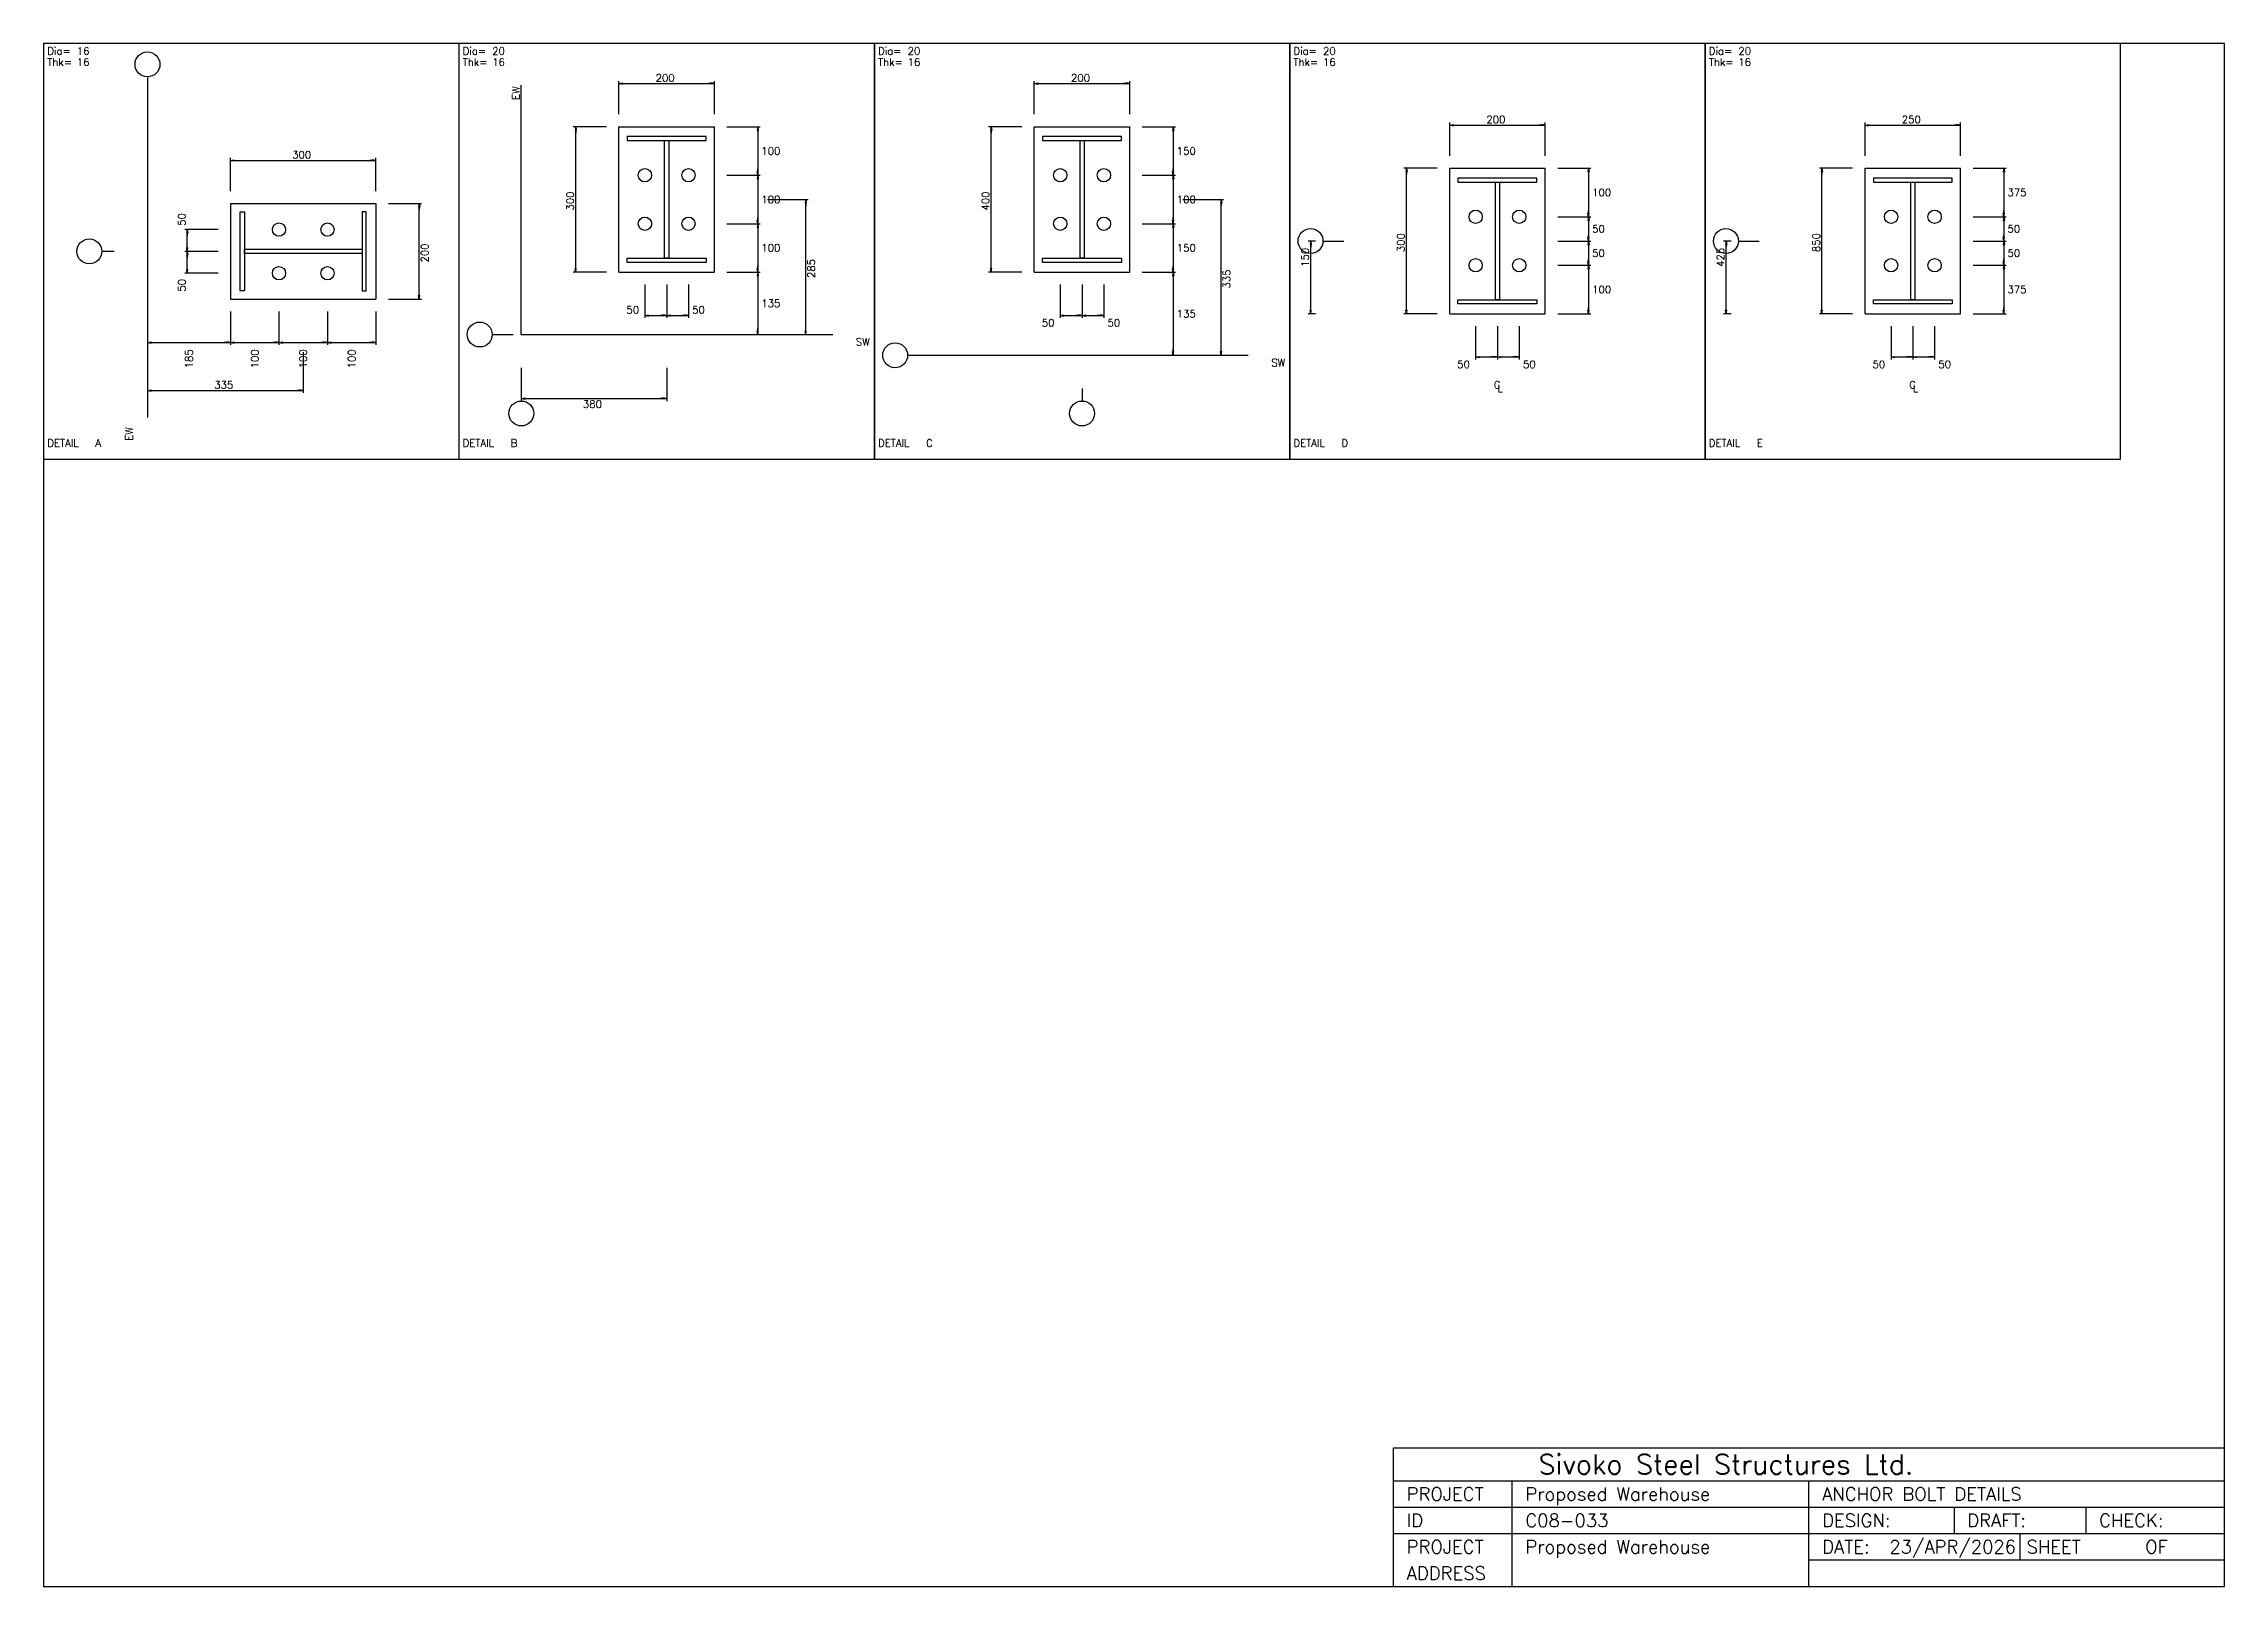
# Model space of a CAD drawing. Extents: x 0 to 159130, y 0 to 112528.
import ezdxf

# ---------------------------------------------------------------- set-up
doc = ezdxf.new("R2010")
doc.units = 0
doc.linetypes.add('CONTIN', pattern=[0])
doc.layers.get('0').update_dxf_attribs({"linetype": 'CONTIN'})
for name, color, linetype in [('1', 7, 'CONTIN'), ('13', 1, 'CONTIN'), ('14', 7, 'CONTIN'), ('16', 7, 'CONTIN'), ('17', 5, 'CONTIN'), ('18', 7, 'CONTIN'), ('19', 7, 'CONTIN'), ('22', 7, 'CONTIN'), ('24', 7, 'CONTIN')]:
    doc.layers.add(name, color=color, linetype=linetype)
doc.styles.add('SIMPLEX', font='SIMPLEX')

# ---------------------------------------------------------------- blocks, each defined once
blk = doc.blocks.new('ARROWB')
for p, q in [((0, 0), (-43.18, 0)), ((0, 0), (-25.4, 4.233)), ((-25.4, 4.233), (-25.4, -4.233)), ((0, 0), (-25.4, -4.233))]:
    blk.add_line(p, q)
blk = doc.blocks.new('BOLT_0')
at = {"layer": '1'}
blk.add_circle((0, 0), 25.4, dxfattribs=at)
blk = doc.blocks.new('DTBLKA')
at = {"layer": '1'}
for p, q in [((10.287, 19.723), (10.287, 19.469)), ((15.113, 19.723), (10.287, 19.723)), ((10.287, 19.469), (15.113, 19.469)), ((12.573, 12.281), (12.573, 19.469)), ((12.573, 19.469), (12.827, 19.469)), ((12.827, 19.469), (12.827, 12.281)), ((15.113, 19.469), (15.113, 19.723)), ((10.287, 12.027), (10.287, 12.281)), ((10.287, 12.281), (15.113, 12.281)), ((15.113, 12.027), (10.287, 12.027)), ((12.827, 12.281), (12.573, 12.281)), ((15.113, 12.281), (15.113, 12.027))]:
    blk.add_line(p, q, dxfattribs=at)
at = {"layer": '17'}
for p, q in [((9.779, 21.082), (9.779, 23.114)), ((15.621, 22.963), (9.779, 22.963)), ((15.621, 21.082), (15.621, 23.114)), ((9.017, 20.32), (6.985, 20.32)), ((7.136, 11.43), (7.136, 20.32)), ((16.383, 20.32), (18.415, 20.32)), ((18.264, 17.357), (18.264, 20.32)), ((16.383, 17.357), (18.415, 17.357)), ((16.383, 17.357), (18.415, 17.357)), ((18.264, 14.393), (18.264, 17.357)), ((18.867, 15.875), (21.35, 15.875)), ((21.2, 6.35), (21.2, 15.875)), ((16.383, 14.393), (18.415, 14.393)), ((16.383, 14.393), (18.415, 14.393)), ((18.264, 11.43), (18.264, 14.393)), ((9.017, 11.43), (6.985, 11.43)), ((11.367, 10.668), (11.367, 8.636)), ((12.7, 10.668), (12.7, 8.636)), ((12.7, 10.668), (12.7, 8.636)), ((14.034, 10.668), (14.034, 8.636)), ((16.383, 11.43), (18.415, 11.43)), ((16.383, 11.43), (18.415, 11.43)), ((18.264, 6.35), (18.264, 11.43)), ((12.7, 8.787), (11.367, 8.787)), ((14.034, 8.787), (12.7, 8.787)), ((16.383, 6.35), (18.415, 6.35)), ((18.867, 6.35), (21.35, 6.35))]:
    blk.add_line(p, q, dxfattribs=at)
at = {"layer": '19'}
for p, q in [((9.779, 20.32), (15.621, 20.32)), ((9.779, 11.43), (9.779, 20.32)), ((15.621, 11.43), (15.621, 20.32)), ((9.779, 11.43), (15.621, 11.43)), ((2.032, 6.35), (3.302, 6.35)), ((2.54, 6.35), (22.86, 6.35)), ((12.7, 4.318), (12.7, 3.556))]:
    blk.add_line(p, q, dxfattribs=at)
for centre in [(1.27, 6.35), (12.7, 2.794)]:
    blk.add_circle(centre, 0.762, dxfattribs=at)
at = {"layer": '24'}
for p, q in [((25.4, 25.4), (0, 25.4)), ((0, 25.4), (0, 0)), ((25.4, 0), (25.4, 25.4)), ((0, 0), (25.4, 0))]:
    blk.add_line(p, q, dxfattribs=at)
at = {"xscale": 0.016, "yscale": 0.016, "zscale": 0.016}
for p in [(11.367, 17.357), (14.033, 17.357), (11.367, 14.393), (14.033, 14.393)]:
    blk.add_blockref('BOLT_0', p, dxfattribs=at)
at = {"layer": '17', "xscale": 0.00889, "yscale": 0.00889, "zscale": 0.00889}
for p, rotation in [((9.779, 22.963), 180), ((15.621, 22.963), 360), ((7.136, 20.32), 90), ((18.264, 20.32), 90), ((18.264, 17.357), 270), ((18.264, 17.357), 90), ((18.264, 14.393), 270), ((21.2, 15.875), 90), ((18.264, 14.393), 90), ((7.136, 11.43), 270), ((18.264, 11.43), 270), ((18.264, 11.43), 90), ((11.367, 8.787), 180), ((12.7, 8.787), 360), ((12.7, 8.787), 180), ((14.034, 8.787), 360), ((18.264, 6.35), 270), ((21.2, 6.35), 270)]:
    blk.add_blockref('ARROWB', p, dxfattribs=dict(at, rotation=rotation))
at = {"layer": '13', "style": 'SIMPLEX'}
blk.add_text('A', height=0.452, rotation=90, dxfattribs=at).set_placement((24.638, 3.161))
at = {"layer": '16', "style": 'SIMPLEX'}
for s, rotation, p in [('EW', 180, (24.271, 5.447)), ('16', 90, (0.677, 2.032)), ('16', 90, (1.355, 2.032))]:
    blk.add_text(s, height=0.452, rotation=rotation, dxfattribs=at).set_placement(p)
at = {"layer": '17', "style": 'SIMPLEX'}
for s, rotation, p in [('200', 180, (13.377, 23.528)), ('100', 180, (19.845, 19.064)), ('300', 90, (7.023, 15.198)), ('100', 180, (19.845, 16.101)), ('100', 180, (19.845, 13.137)), ('335', 90, (21.087, 10.435)), ('50', 180, (11.141, 8.674)), ('50', 180, (15.163, 8.674)), ('185', 180, (19.845, 9.116)), ('Dia=', 90, (0.677, 0.226)), ('Thk=', 90, (1.355, 0.226))]:
    blk.add_text(s, height=0.452, rotation=rotation, dxfattribs=at).set_placement(p)
at = {"layer": '18', "style": 'SIMPLEX'}
blk.add_text('DETAIL', height=0.452, rotation=90, dxfattribs=at).set_placement((24.638, 0.226))
blk = doc.blocks.new('DTBLKB')
at = {"layer": '1'}
for p, q in [((10.287, 19.723), (10.287, 19.469)), ((15.113, 19.723), (10.287, 19.723)), ((10.287, 19.469), (15.113, 19.469)), ((12.573, 12.281), (12.573, 19.469)), ((12.573, 19.469), (12.827, 19.469)), ((12.827, 19.469), (12.827, 12.281)), ((15.113, 19.469), (15.113, 19.723)), ((10.287, 12.027), (10.287, 12.281)), ((10.287, 12.281), (15.113, 12.281)), ((15.113, 12.027), (10.287, 12.027)), ((12.827, 12.281), (12.573, 12.281)), ((15.113, 12.281), (15.113, 12.027))]:
    blk.add_line(p, q, dxfattribs=at)
at = {"layer": '17'}
for p, q in [((9.779, 21.082), (9.779, 23.114)), ((9.779, 22.963), (15.621, 22.963)), ((15.621, 21.082), (15.621, 23.114)), ((9.017, 20.32), (6.985, 20.32)), ((7.136, 11.43), (7.136, 20.32)), ((16.383, 20.32), (18.415, 20.32)), ((18.264, 20.32), (18.264, 17.357)), ((16.383, 17.357), (18.415, 17.357)), ((16.383, 17.357), (18.415, 17.357)), ((18.264, 17.357), (18.264, 14.393)), ((18.867, 15.875), (21.35, 15.875)), ((21.2, 7.62), (21.2, 15.875)), ((16.383, 14.393), (18.415, 14.393)), ((16.383, 14.393), (18.415, 14.393)), ((18.264, 14.393), (18.264, 11.43)), ((9.017, 11.43), (6.985, 11.43)), ((11.367, 10.668), (11.367, 8.636)), ((12.7, 10.668), (12.7, 8.636)), ((12.7, 10.668), (12.7, 8.636)), ((14.033, 10.668), (14.033, 8.636)), ((16.383, 11.43), (18.415, 11.43)), ((16.383, 11.43), (18.415, 11.43)), ((18.264, 11.43), (18.264, 7.62)), ((11.367, 8.787), (12.7, 8.787)), ((12.7, 8.787), (14.033, 8.787)), ((16.383, 7.62), (18.415, 7.62)), ((18.867, 7.62), (21.35, 7.62)), ((3.81, 5.588), (3.81, 3.556)), ((12.7, 5.588), (12.7, 3.556)), ((3.81, 3.707), (12.7, 3.707))]:
    blk.add_line(p, q, dxfattribs=at)
at = {"layer": '19'}
for p, q in [((3.81, 7.62), (3.81, 22.86)), ((9.779, 20.32), (15.621, 20.32)), ((9.779, 11.43), (9.779, 20.32)), ((15.621, 11.43), (15.621, 20.32)), ((9.779, 11.43), (15.621, 11.43)), ((2.032, 7.62), (3.302, 7.62)), ((3.81, 7.62), (22.86, 7.62)), ((3.81, 4.318), (3.81, 3.556))]:
    blk.add_line(p, q, dxfattribs=at)
for centre in [(1.27, 7.62), (3.81, 2.794)]:
    blk.add_circle(centre, 0.762, dxfattribs=at)
at = {"layer": '24'}
for p, q in [((25.4, 25.4), (0, 25.4)), ((0, 25.4), (0, 0)), ((25.4, 0), (25.4, 25.4)), ((0, 0), (25.4, 0))]:
    blk.add_line(p, q, dxfattribs=at)
at = {"xscale": 0.016, "yscale": 0.016, "zscale": 0.016}
for p in [(11.367, 17.357), (14.033, 17.357), (11.367, 14.393), (14.033, 14.393)]:
    blk.add_blockref('BOLT_0', p, dxfattribs=at)
at = {"layer": '17', "xscale": 0.00889, "yscale": 0.00889, "zscale": 0.00889}
for p, rotation in [((9.779, 22.963), 180), ((7.136, 20.32), 90), ((18.264, 20.32), 90), ((18.264, 17.357), -90), ((18.264, 17.357), 90), ((18.264, 14.393), -90), ((21.2, 15.875), 90), ((18.264, 14.393), 90), ((7.136, 11.43), 270), ((18.264, 11.43), -90), ((18.264, 11.43), 90), ((11.367, 8.787), 180), ((12.7, 8.787), 180), ((18.264, 7.62), -90), ((21.2, 7.62), 270), ((3.81, 3.707), 180)]:
    blk.add_blockref('ARROWB', p, dxfattribs=dict(at, rotation=rotation))
for p in [(15.621, 22.963), (12.7, 8.787), (14.033, 8.787), (12.7, 3.707)]:
    blk.add_blockref('ARROWB', p, dxfattribs=at)
at = {"layer": '13', "style": 'SIMPLEX'}
blk.add_text('B', height=0.452, dxfattribs=at).set_placement((3.161, 0.762))
at = {"layer": '16', "style": 'SIMPLEX'}
for s, p in [('Thk=', (0.226, 24.045)), ('Dia=', (0.226, 24.723)), ('SW', (24.271, 6.943))]:
    blk.add_text(s, height=0.452, dxfattribs=at).set_placement(p)
blk.add_text('EW', height=0.452, rotation=90, dxfattribs=at).set_placement((3.697, 21.957))
at = {"layer": '17', "style": 'SIMPLEX'}
for s, p in [('20', (2.032, 24.723)), ('16', (2.032, 24.045)), ('200', (12.023, 23.076)), ('100', (18.49, 18.613)), ('100', (18.49, 15.649)), ('100', (18.49, 12.686)), ('50', (10.237, 8.899)), ('50', (14.259, 8.899)), ('135', (18.49, 9.299)), ('380', (7.578, 3.142))]:
    blk.add_text(s, height=0.452, dxfattribs=at).set_placement(p)
for s, p in [('300', (7.023, 15.198)), ('285', (21.764, 11.07))]:
    blk.add_text(s, height=0.452, rotation=90, dxfattribs=at).set_placement(p)
at = {"layer": '18', "style": 'SIMPLEX'}
blk.add_text('DETAIL', height=0.452, dxfattribs=at).set_placement((0.226, 0.762))
blk = doc.blocks.new('DTBLKC')
at = {"layer": '1'}
for p, q in [((10.287, 19.723), (10.287, 19.469)), ((15.113, 19.723), (10.287, 19.723)), ((10.287, 19.469), (15.113, 19.469)), ((12.573, 12.281), (12.573, 19.469)), ((12.573, 19.469), (12.827, 19.469)), ((12.827, 19.469), (12.827, 12.281)), ((15.113, 19.469), (15.113, 19.723)), ((10.287, 12.027), (10.287, 12.281)), ((10.287, 12.281), (15.113, 12.281)), ((15.113, 12.027), (10.287, 12.027)), ((12.827, 12.281), (12.573, 12.281)), ((15.113, 12.281), (15.113, 12.027))]:
    blk.add_line(p, q, dxfattribs=at)
at = {"layer": '17'}
for p, q in [((9.779, 21.082), (9.779, 23.114)), ((9.779, 22.963), (15.621, 22.963)), ((15.621, 21.082), (15.621, 23.114)), ((9.017, 20.32), (6.985, 20.32)), ((7.136, 11.43), (7.136, 20.32)), ((16.383, 20.32), (18.415, 20.32)), ((18.264, 20.32), (18.264, 17.357)), ((16.383, 17.357), (18.415, 17.357)), ((16.383, 17.357), (18.415, 17.357)), ((18.264, 17.357), (18.264, 14.393)), ((18.867, 15.875), (21.35, 15.875)), ((21.2, 6.35), (21.2, 15.875)), ((16.383, 14.393), (18.415, 14.393)), ((16.383, 14.393), (18.415, 14.393)), ((18.264, 14.393), (18.264, 11.43)), ((9.017, 11.43), (6.985, 11.43)), ((11.367, 10.668), (11.367, 8.636)), ((12.7, 10.668), (12.7, 8.636)), ((12.7, 10.668), (12.7, 8.636)), ((14.033, 10.668), (14.033, 8.636)), ((16.383, 11.43), (18.415, 11.43)), ((16.383, 11.43), (18.415, 11.43)), ((18.264, 11.43), (18.264, 6.35)), ((11.367, 8.787), (12.7, 8.787)), ((12.7, 8.787), (14.033, 8.787)), ((16.383, 6.35), (18.415, 6.35)), ((18.867, 6.35), (21.35, 6.35))]:
    blk.add_line(p, q, dxfattribs=at)
at = {"layer": '19'}
for p, q in [((9.779, 20.32), (15.621, 20.32)), ((9.779, 11.43), (9.779, 20.32)), ((15.621, 11.43), (15.621, 20.32)), ((9.779, 11.43), (15.621, 11.43)), ((2.032, 6.35), (3.302, 6.35)), ((2.54, 6.35), (22.86, 6.35)), ((12.7, 4.318), (12.7, 3.556))]:
    blk.add_line(p, q, dxfattribs=at)
for centre in [(1.27, 6.35), (12.7, 2.794)]:
    blk.add_circle(centre, 0.762, dxfattribs=at)
at = {"layer": '24'}
for p, q in [((25.4, 25.4), (0, 25.4)), ((0, 25.4), (0, 0)), ((25.4, 0), (25.4, 25.4)), ((0, 0), (25.4, 0))]:
    blk.add_line(p, q, dxfattribs=at)
at = {"xscale": 0.016, "yscale": 0.016, "zscale": 0.016}
for p in [(11.367, 17.357), (14.033, 17.357), (11.367, 14.393), (14.033, 14.393)]:
    blk.add_blockref('BOLT_0', p, dxfattribs=at)
at = {"layer": '17', "xscale": 0.00889, "yscale": 0.00889, "zscale": 0.00889}
for p, rotation in [((9.779, 22.963), 180), ((7.136, 20.32), 90), ((18.264, 20.32), 90), ((18.264, 17.357), -90), ((18.264, 17.357), 90), ((18.264, 14.393), -90), ((21.2, 15.875), 90), ((18.264, 14.393), 90), ((7.136, 11.43), 270), ((18.264, 11.43), -90), ((18.264, 11.43), 90), ((11.367, 8.787), 180), ((12.7, 8.787), 180), ((18.264, 6.35), -90), ((21.2, 6.35), 270)]:
    blk.add_blockref('ARROWB', p, dxfattribs=dict(at, rotation=rotation))
for p in [(15.621, 22.963), (12.7, 8.787), (14.033, 8.787)]:
    blk.add_blockref('ARROWB', p, dxfattribs=at)
at = {"layer": '13', "style": 'SIMPLEX'}
blk.add_text('C', height=0.452, dxfattribs=at).set_placement((3.161, 0.762))
at = {"layer": '16', "style": 'SIMPLEX'}
for s, p in [('Thk=', (0.226, 24.045)), ('Dia=', (0.226, 24.723)), ('SW', (24.271, 5.673))]:
    blk.add_text(s, height=0.452, dxfattribs=at).set_placement(p)
at = {"layer": '17', "style": 'SIMPLEX'}
for s, p in [('20', (2.032, 24.723)), ('16', (2.032, 24.045)), ('200', (12.023, 23.076)), ('150', (18.49, 18.613)), ('100', (18.49, 15.649)), ('150', (18.49, 12.686)), ('50', (10.237, 8.109)), ('50', (14.259, 8.109)), ('135', (18.49, 8.664))]:
    blk.add_text(s, height=0.452, dxfattribs=at).set_placement(p)
for s, p in [('400', (7.023, 15.198)), ('335', (21.764, 10.435))]:
    blk.add_text(s, height=0.452, rotation=90, dxfattribs=at).set_placement(p)
at = {"layer": '18', "style": 'SIMPLEX'}
blk.add_text('DETAIL', height=0.452, dxfattribs=at).set_placement((0.226, 0.762))
blk = doc.blocks.new('DTBLKD')
at = {"layer": '1'}
for p, q in [((10.287, 17.183), (10.287, 16.929)), ((15.113, 17.183), (10.287, 17.183)), ((10.287, 16.929), (15.113, 16.929)), ((12.573, 9.741), (12.573, 16.929)), ((12.573, 16.929), (12.827, 16.929)), ((12.827, 16.929), (12.827, 9.741)), ((15.113, 16.929), (15.113, 17.183)), ((10.287, 9.487), (10.287, 9.741)), ((10.287, 9.741), (15.113, 9.741)), ((15.113, 9.487), (10.287, 9.487)), ((12.827, 9.741), (12.573, 9.741)), ((15.113, 9.741), (15.113, 9.487))]:
    blk.add_line(p, q, dxfattribs=at)
at = {"layer": '17'}
for p, q in [((9.779, 18.542), (9.779, 20.574)), ((9.779, 20.423), (15.621, 20.423)), ((15.621, 18.542), (15.621, 20.574)), ((9.017, 17.78), (6.985, 17.78)), ((7.136, 8.89), (7.136, 17.78)), ((16.383, 17.78), (18.415, 17.78)), ((18.264, 17.78), (18.264, 14.817)), ((16.383, 14.817), (18.415, 14.817)), ((16.383, 14.817), (18.415, 14.817)), ((18.264, 14.817), (18.264, 13.335)), ((1.581, 13.335), (1.129, 13.335)), ((1.28, 8.89), (1.28, 13.335)), ((16.383, 13.335), (18.415, 13.335)), ((16.383, 13.335), (18.415, 13.335)), ((18.264, 13.335), (18.264, 11.853)), ((16.383, 11.853), (18.415, 11.853)), ((16.383, 11.853), (18.415, 11.853)), ((18.264, 11.853), (18.264, 8.89)), ((1.581, 8.89), (1.129, 8.89)), ((9.017, 8.89), (6.985, 8.89)), ((11.367, 8.128), (11.367, 6.096)), ((12.7, 8.128), (12.7, 6.096)), ((12.7, 8.128), (12.7, 6.096)), ((14.033, 8.128), (14.033, 6.096)), ((16.383, 8.89), (18.415, 8.89)), ((11.367, 6.247), (12.7, 6.247)), ((12.7, 6.247), (14.033, 6.247))]:
    blk.add_line(p, q, dxfattribs=at)
at = {"layer": '19'}
for p, q in [((9.779, 17.78), (15.621, 17.78)), ((9.779, 8.89), (9.779, 17.78)), ((15.621, 8.89), (15.621, 17.78)), ((2.032, 13.335), (3.302, 13.335)), ((9.779, 8.89), (15.621, 8.89))]:
    blk.add_line(p, q, dxfattribs=at)
blk.add_circle((1.27, 13.335), 0.762, dxfattribs=at)
at = {"layer": '24'}
for p, q in [((25.4, 25.4), (0, 25.4)), ((0, 25.4), (0, 0)), ((25.4, 0), (25.4, 25.4)), ((0, 0), (25.4, 0))]:
    blk.add_line(p, q, dxfattribs=at)
at = {"xscale": 0.016, "yscale": 0.016, "zscale": 0.016}
for p in [(11.367, 14.817), (14.033, 14.817), (11.367, 11.853), (14.033, 11.853)]:
    blk.add_blockref('BOLT_0', p, dxfattribs=at)
at = {"layer": '17', "xscale": 0.00889, "yscale": 0.00889, "zscale": 0.00889}
for p, rotation in [((9.779, 20.423), 180), ((7.136, 17.78), 90), ((18.264, 17.78), 90), ((18.264, 14.817), -90), ((18.264, 14.817), 90), ((1.28, 13.335), 90), ((18.264, 13.335), -90), ((18.264, 13.335), 90), ((18.264, 11.853), -90), ((18.264, 11.853), 90), ((1.28, 8.89), 270), ((7.136, 8.89), 270), ((18.264, 8.89), -90), ((11.367, 6.247), 180), ((12.7, 6.247), 180)]:
    blk.add_blockref('ARROWB', p, dxfattribs=dict(at, rotation=rotation))
for p in [(15.621, 20.423), (12.7, 6.247), (14.033, 6.247)]:
    blk.add_blockref('ARROWB', p, dxfattribs=at)
at = {"layer": '13', "style": 'SIMPLEX'}
blk.add_text('D', height=0.452, dxfattribs=at).set_placement((3.161, 0.762))
at = {"layer": '16', "style": 'SIMPLEX'}
for s, p in [('Thk=', (0.226, 24.045)), ('Dia=', (0.226, 24.723))]:
    blk.add_text(s, height=0.452, dxfattribs=at).set_placement(p)
at = {"layer": '17', "style": 'SIMPLEX'}
for s, p in [('20', (2.032, 24.723)), ('16', (2.032, 24.045)), ('200', (12.023, 20.536)), ('100', (18.49, 16.073)), ('50', (18.49, 13.85)), ('50', (18.49, 12.368)), ('100', (18.49, 10.146)), ('50', (10.237, 5.569)), ('50', (14.259, 5.569))]:
    blk.add_text(s, height=0.452, dxfattribs=at).set_placement(p)
for s, p in [('300', (7.023, 12.658)), ('150', (1.167, 11.754))]:
    blk.add_text(s, height=0.452, rotation=90, dxfattribs=at).set_placement(p)
at = {"layer": '18', "style": 'SIMPLEX'}
blk.add_text('DETAIL', height=0.452, dxfattribs=at).set_placement((0.226, 0.762))
at = {"layer": '19', "style": 'SIMPLEX'}
for s, p in [('C', (12.474, 4.318)), ('L', (12.7, 4.092))]:
    blk.add_text(s, height=0.452, dxfattribs=at).set_placement(p)
blk = doc.blocks.new('DTBLKE')
at = {"layer": '1'}
for p, q in [((10.287, 17.183), (10.287, 16.929)), ((15.113, 17.183), (10.287, 17.183)), ((10.287, 16.929), (15.113, 16.929)), ((12.573, 9.741), (12.573, 16.929)), ((12.573, 16.929), (12.827, 16.929)), ((12.827, 16.929), (12.827, 9.741)), ((15.113, 16.929), (15.113, 17.183)), ((10.287, 9.487), (10.287, 9.741)), ((10.287, 9.741), (15.113, 9.741)), ((15.113, 9.487), (10.287, 9.487)), ((12.827, 9.741), (12.573, 9.741)), ((15.113, 9.741), (15.113, 9.487))]:
    blk.add_line(p, q, dxfattribs=at)
at = {"layer": '17'}
for p, q in [((9.779, 18.542), (9.779, 20.574)), ((9.779, 20.423), (15.621, 20.423)), ((15.621, 18.542), (15.621, 20.574)), ((9.017, 17.78), (6.985, 17.78)), ((7.136, 8.89), (7.136, 17.78)), ((16.383, 17.78), (18.415, 17.78)), ((18.264, 17.78), (18.264, 14.817)), ((16.383, 14.817), (18.415, 14.817)), ((16.383, 14.817), (18.415, 14.817)), ((18.264, 14.817), (18.264, 13.335)), ((1.581, 13.335), (1.129, 13.335)), ((1.28, 8.89), (1.28, 13.335)), ((16.383, 13.335), (18.415, 13.335)), ((16.383, 13.335), (18.415, 13.335)), ((18.264, 13.335), (18.264, 11.853)), ((16.383, 11.853), (18.415, 11.853)), ((16.383, 11.853), (18.415, 11.853)), ((18.264, 11.853), (18.264, 8.89)), ((1.581, 8.89), (1.129, 8.89)), ((9.017, 8.89), (6.985, 8.89)), ((11.367, 8.128), (11.367, 6.096)), ((12.7, 8.128), (12.7, 6.096)), ((12.7, 8.128), (12.7, 6.096)), ((14.033, 8.128), (14.033, 6.096)), ((16.383, 8.89), (18.415, 8.89)), ((11.367, 6.247), (12.7, 6.247)), ((12.7, 6.247), (14.033, 6.247))]:
    blk.add_line(p, q, dxfattribs=at)
at = {"layer": '19'}
for p, q in [((9.779, 17.78), (15.621, 17.78)), ((9.779, 8.89), (9.779, 17.78)), ((15.621, 8.89), (15.621, 17.78)), ((2.032, 13.335), (3.302, 13.335)), ((9.779, 8.89), (15.621, 8.89))]:
    blk.add_line(p, q, dxfattribs=at)
blk.add_circle((1.27, 13.335), 0.762, dxfattribs=at)
at = {"layer": '24'}
for p, q in [((25.4, 25.4), (0, 25.4)), ((0, 25.4), (0, 0)), ((25.4, 0), (25.4, 25.4)), ((0, 0), (25.4, 0))]:
    blk.add_line(p, q, dxfattribs=at)
at = {"xscale": 0.016, "yscale": 0.016, "zscale": 0.016}
for p in [(11.367, 14.817), (14.033, 14.817), (11.367, 11.853), (14.033, 11.853)]:
    blk.add_blockref('BOLT_0', p, dxfattribs=at)
at = {"layer": '17', "xscale": 0.00889, "yscale": 0.00889, "zscale": 0.00889}
for p, rotation in [((9.779, 20.423), 180), ((7.136, 17.78), 90), ((18.264, 17.78), 90), ((18.264, 14.817), -90), ((18.264, 14.817), 90), ((1.28, 13.335), 90), ((18.264, 13.335), -90), ((18.264, 13.335), 90), ((18.264, 11.853), -90), ((18.264, 11.853), 90), ((1.28, 8.89), 270), ((7.136, 8.89), 270), ((18.264, 8.89), -90), ((11.367, 6.247), 180), ((12.7, 6.247), 180)]:
    blk.add_blockref('ARROWB', p, dxfattribs=dict(at, rotation=rotation))
for p in [(15.621, 20.423), (12.7, 6.247), (14.033, 6.247)]:
    blk.add_blockref('ARROWB', p, dxfattribs=at)
at = {"layer": '13', "style": 'SIMPLEX'}
blk.add_text('E', height=0.452, dxfattribs=at).set_placement((3.161, 0.762))
at = {"layer": '16', "style": 'SIMPLEX'}
for s, p in [('Thk=', (0.226, 24.045)), ('Dia=', (0.226, 24.723))]:
    blk.add_text(s, height=0.452, dxfattribs=at).set_placement(p)
at = {"layer": '17', "style": 'SIMPLEX'}
for s, p in [('20', (2.032, 24.723)), ('16', (2.032, 24.045)), ('250', (12.023, 20.536)), ('375', (18.49, 16.073)), ('50', (18.49, 13.85)), ('50', (18.49, 12.368)), ('375', (18.49, 10.146)), ('50', (10.237, 5.569)), ('50', (14.259, 5.569))]:
    blk.add_text(s, height=0.452, dxfattribs=at).set_placement(p)
for s, p in [('850', (7.023, 12.658)), ('425', (1.167, 11.754))]:
    blk.add_text(s, height=0.452, rotation=90, dxfattribs=at).set_placement(p)
at = {"layer": '18', "style": 'SIMPLEX'}
blk.add_text('DETAIL', height=0.452, dxfattribs=at).set_placement((0.226, 0.762))
at = {"layer": '19', "style": 'SIMPLEX'}
for s, p in [('C', (12.474, 4.318)), ('L', (12.7, 4.092))]:
    blk.add_text(s, height=0.452, dxfattribs=at).set_placement(p)

msp = doc.modelspace()

# ---------------------------------------------------------------- linework, layer by layer
for p, q in [((98501.523, 0), (98501.523, 10104.762)), ((98501.523, 10104.762), (159130.094, 10104.762)), ((98501.523, 7698.866), (159130.094, 7698.866)), ((107162.75, 0), (107162.75, 7698.866)), ((128815.813, 0), (128815.813, 7698.866)), ((98501.523, 5774.149), (159130.094, 5774.149)), ((139401.75, 5774.149), (139401.75, 3849.433)), ((149025.328, 5774.149), (149025.328, 3849.433)), ((98501.523, 3849.433), (159130.094, 3849.433)), ((144213.531, 3849.433), (144213.531, 1924.716)), ((128815.813, 1924.716), (159130.094, 1924.716))]:
    msp.add_line(p, q)
at = {"layer": '22'}
for p, q in [((159130.094, 112527.719), (0, 112527.719)), ((0, 112527.719), (0, 0)), ((159130.094, 0), (159130.094, 112527.719)), ((0, 0), (159130.094, 0))]:
    msp.add_line(p, q, dxfattribs=at)

# ---------------------------------------------------------------- block references
at = {"xscale": 1193.327, "yscale": 1193.327, "zscale": 1193.327, "rotation": -90}
msp.add_blockref('DTBLKA', (0, 112527.719), dxfattribs=at)
at = {"xscale": 1193.327, "yscale": 1193.327, "zscale": 1193.327}
for name, p in [('DTBLKB', (30310.494, 82217.219)), ('DTBLKC', (60620.988, 82217.219)), ('DTBLKD', (90931.477, 82217.219)), ('DTBLKE', (121241.977, 82217.219))]:
    msp.add_blockref(name, p, dxfattribs=at)

# ---------------------------------------------------------------- texts
at = {"layer": '14', "style": 'SIMPLEX'}
for s, height, p in [('Sivoko Steel Structures Ltd.', 1443.537, (109087.469, 8180.045)), ('PROJECT', 962.358, (99463.883, 6255.328)), ('Proposed Warehouse', 962.358, (108125.109, 6255.328)), ('ANCHOR BOLT DETAILS', 962.358, (129778.172, 6255.328)), ('ID', 962.358, (99463.883, 4330.612)), ('C08-033', 962.358, (108125.109, 4330.612)), ('DESIGN:', 962.358, (129778.172, 4330.612)), ('DRAFT:', 962.358, (140364.109, 4330.612)), ('CHECK:', 962.358, (149987.688, 4330.612)), ('PROJECT', 962.358, (99463.883, 2405.896)), ('Proposed Warehouse', 962.358, (108125.109, 2405.896)), ('DATE:', 962.358, (129778.172, 2405.896)), ('23/APR/2026', 962.358, (134686.203, 2405.896)), ('SHEET', 962.358, (144694.719, 2405.896)), ('OF', 962.358, (153355.953, 2405.896)), ('ADDRESS', 962.358, (99463.883, 481.179))]:
    msp.add_text(s, height=height, dxfattribs=at).set_placement(p)

doc.saveas('drawing.dxf')
